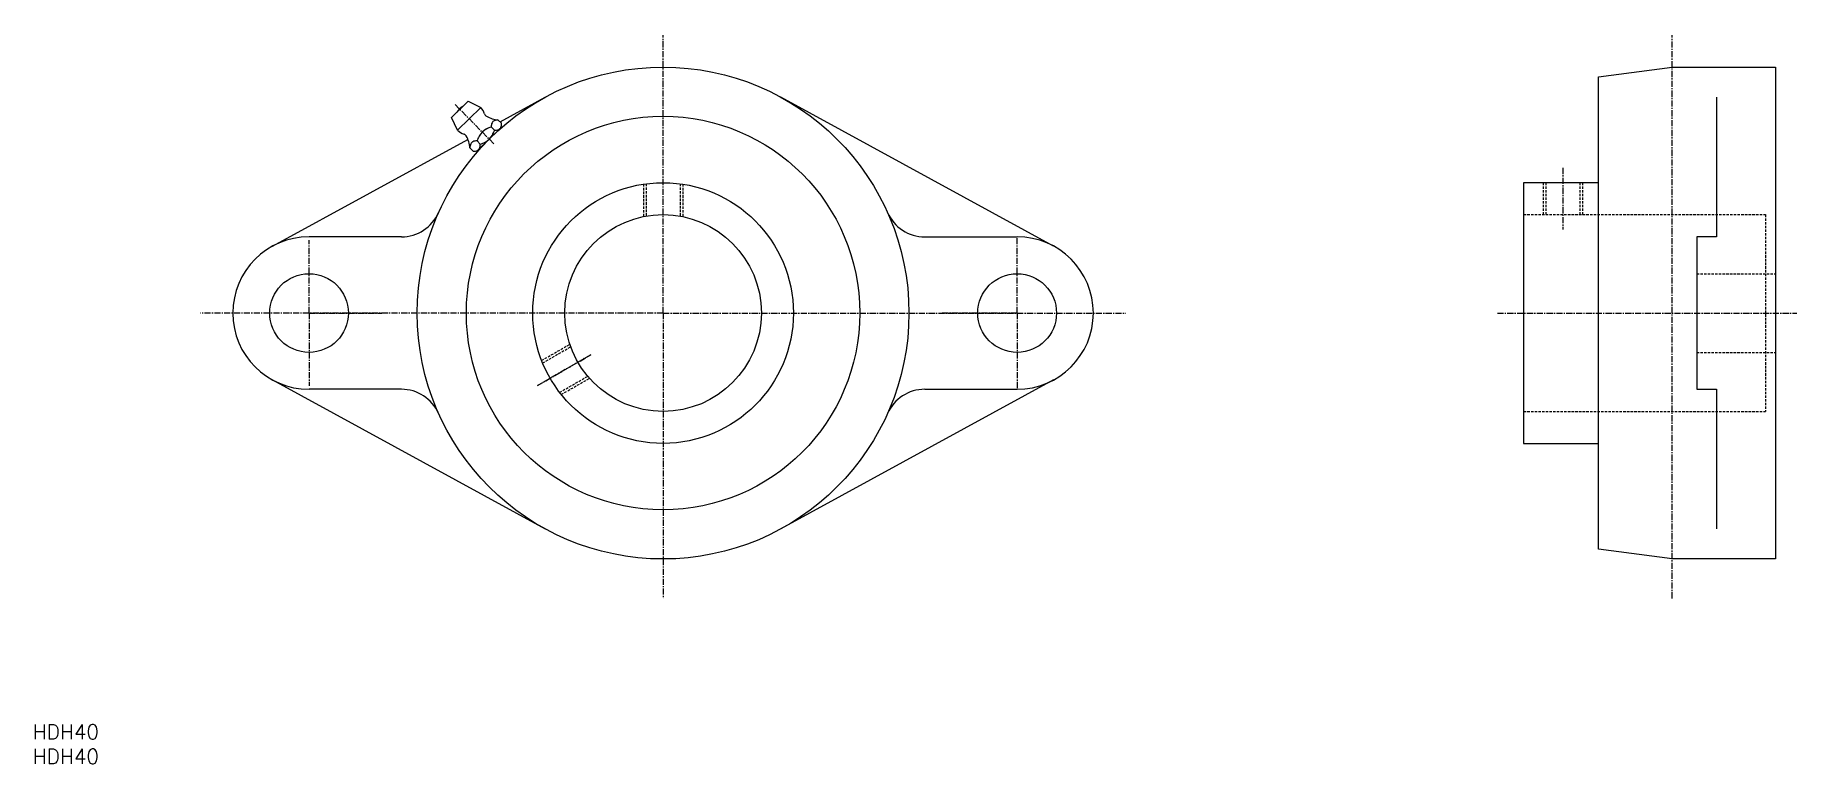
# Model space of a CAD drawing. Extents: x 45 to 404, y 37 to 185.
import ezdxf
from ezdxf.enums import TextEntityAlignment as Align

# ---------------------------------------------------------------- set-up
doc = ezdxf.new("R2010")
doc.units = 0
doc.linetypes.add('CENTER', pattern=[2, 1.25, -0.25, 0.25, -0.25])
doc.linetypes.add('DASHED', pattern=[0.75, 0.5, -0.25])
doc.layers.get('0').update_dxf_attribs({"linetype": 'CONTINUOUS'})
doc.layers.add('CENTER', color=1, linetype='CENTER')
doc.styles.get("Standard").update_dxf_attribs({"font": 'txt.shx', "bigfont": 'extfont.shx'})

msp = doc.modelspace()

# ---------------------------------------------------------------- linework, layer by layer
at = {"color": 7, "linetype": 'CONTINUOUS'}
for p, q in [((363.17, 176.92), (378.17, 178.92)), ((363.17, 80.92), (363.17, 176.92)), ((378.17, 178.92), (399.17, 178.92)), ((399.17, 178.92), (399.17, 78.92)), ((129.94, 168.64), (133.36, 172.01)), ((133.36, 172.01), (135.89, 170.72)), ((139.83, 167.79), (149.01, 172.8)), ((252.4, 142.52), (196.93, 172.8)), ((387.17, 172.8), (387.17, 144.42)), ((131.19, 166.09), (129.94, 168.64)), ((131.19, 166.09), (135.89, 170.72)), ((135.26, 161.96), (139.96, 166.59)), ((138.02, 166.74), (138.68, 166.07)), ((139.47, 168.16), (140.13, 167.49)), ((93.54, 142.52), (133.28, 164.22)), ((133.69, 162.48), (134.36, 161.81)), ((135.14, 163.9), (135.8, 163.23)), ((137.61, 164.27), (137.61, 164.27)), ((363.17, 155.42), (347.97, 155.42)), ((347.97, 155.42), (347.97, 102.42)), ((119.75, 144.42), (100.97, 144.42)), ((226.19, 144.42), (244.97, 144.42)), ((387.17, 144.42), (383.17, 144.42)), ((383.17, 144.42), (383.17, 113.42)), ((93.54, 115.31), (149.01, 85.03)), ((252.4, 115.31), (196.93, 85.03)), ((119.75, 113.42), (100.97, 113.42)), ((226.19, 113.42), (244.97, 113.42)), ((383.17, 113.42), (387.17, 113.42)), ((387.17, 113.42), (387.17, 85.03)), ((347.97, 102.42), (363.17, 102.42)), ((378.17, 78.92), (363.17, 80.92)), ((399.17, 78.92), (378.17, 78.92))]:
    msp.add_line(p, q, dxfattribs=at)
at = {"color": 3, "linetype": 'DASHED'}
for p, q in [((168.97, 155.11), (168.97, 148.51)), ((169.51, 155.19), (169.51, 148.62)), ((176.43, 155.19), (176.43, 148.62)), ((176.97, 155.11), (176.97, 148.51)), ((351.97, 155.42), (351.97, 148.92)), ((352.51, 155.42), (352.51, 148.92)), ((359.43, 155.42), (359.43, 148.92)), ((359.97, 155.42), (359.97, 148.92)), ((347.97, 148.92), (397.17, 148.92)), ((397.17, 148.92), (397.17, 108.92)), ((383.17, 136.92), (399.17, 136.92)), ((148.28, 119.28), (154, 122.58)), ((148.49, 118.78), (154.18, 122.06)), ((383.17, 120.92), (399.17, 120.92)), ((151.94, 112.79), (157.64, 116.07)), ((152.28, 112.36), (158, 115.66)), ((347.97, 108.92), (397.17, 108.92))]:
    msp.add_line(p, q, dxfattribs=at)
at = {"color": 7, "linetype": 'CONTINUOUS'}
for centre, radius in [((172.97, 128.92), 50), ((172.97, 128.92), 40), ((172.97, 128.92), 26.5), ((172.97, 128.92), 20), ((100.97, 128.92), 8), ((244.97, 128.92), 8)]:
    msp.add_circle(centre, radius, dxfattribs=at)
for centre, radius, start, end in [((133.81, 168.13), 3.2, 119.1825, 149.9401), ((133.54, 168.4), 3.3, 17.5106, 44.5613), ((137.45, 169.64), 0.8, 197.4917, 239.7939), ((140.07, 174.13), 6, 239.793, 264.2238), ((133.54, 168.4), 3.3, 224.5613, 251.612), ((132.25, 164.51), 0.8, 29.3287, 71.6309), ((127.72, 161.97), 6, 4.8988, 29.3296), ((140.33, 162.24), 5.45, 151.1422, 162.287), ((139.04, 162.82), 4.04, 119.6114, 149.5112), ((134.78, 167.15), 4.04, 299.6114, 329.5112), ((139.6, 161.52), 5.44, 106.8314, 117.9804), ((139.5, 166.89), 1.48, 151.1522, 185.6894), ((139.14, 167.05), 1.1, 119.6027, 149.5199), ((133.49, 167.73), 5.45, 331.1422, 342.2912), ((139.3, 166.69), 1.48, 83.4332, 117.9704), ((138.85, 167.54), 1.48, 263.4439, 297.9704), ((139.01, 167.19), 1.1, 299.6027, 329.5199), ((138.66, 167.34), 1.48, 331.1522, 5.6896), ((135.17, 162.63), 1.48, 151.1522, 185.6894), ((134.82, 162.78), 1.1, 119.6027, 149.5199), ((134.97, 162.43), 1.48, 83.4332, 117.9704), ((134.53, 163.28), 1.48, 263.4439, 297.9704), ((134.68, 162.92), 1.1, 299.6027, 329.5199), ((134.33, 163.08), 1.48, 331.1522, 5.6896), ((134.22, 168.45), 5.44, 286.8357, 297.9804), ((119.75, 152.72), 8.3, 270, 335.9061), ((226.19, 152.72), 8.3, 204.0939, 270), ((100.97, 128.92), 15.5, 90, 270), ((244.97, 128.92), 15.5, 270, 90), ((119.75, 105.12), 8.3, 24.0939, 90), ((226.19, 105.12), 8.3, 90, 155.9061)]:
    msp.add_arc(centre, radius, start, end, dxfattribs=at)
at = {"layer": 'CENTER', "color": 1, "linetype": 'CENTER'}
for p, q in [((172.97, 128.92), (172.97, 185.39)), ((378.17, 70.9), (378.17, 185.39)), ((138.53, 163.34), (130.68, 171.31)), ((355.97, 158.42), (355.97, 145.92)), ((100.97, 128.92), (100.97, 143.73)), ((244.97, 128.92), (244.97, 144.42)), ((172.97, 128.92), (78.9, 128.92)), ((100.97, 128.92), (86.16, 128.92)), ((100.97, 128.92), (100.97, 114.11)), ((100.97, 128.92), (115.78, 128.92)), ((172.97, 128.92), (172.97, 70.9)), ((172.97, 128.92), (267.04, 128.92)), ((244.97, 128.92), (229.47, 128.92)), ((244.97, 128.92), (244.97, 113.42)), ((244.97, 128.92), (260.47, 128.92)), ((342.63, 128.92), (403.51, 128.92)), ((147.42, 114.17), (158.25, 120.42)), ((158.25, 120.42), (147.42, 114.17))]:
    msp.add_line(p, q, dxfattribs=at)

# ---------------------------------------------------------------- texts
at = {"color": 7, "linetype": 'CONTINUOUS'}
for p in [(44.78, 43.8), (44.78, 38.8)]:
    msp.add_text('HDH40', height=3, dxfattribs=at).set_placement(p, align=Align.MIDDLE_LEFT)

doc.saveas('drawing.dxf')
